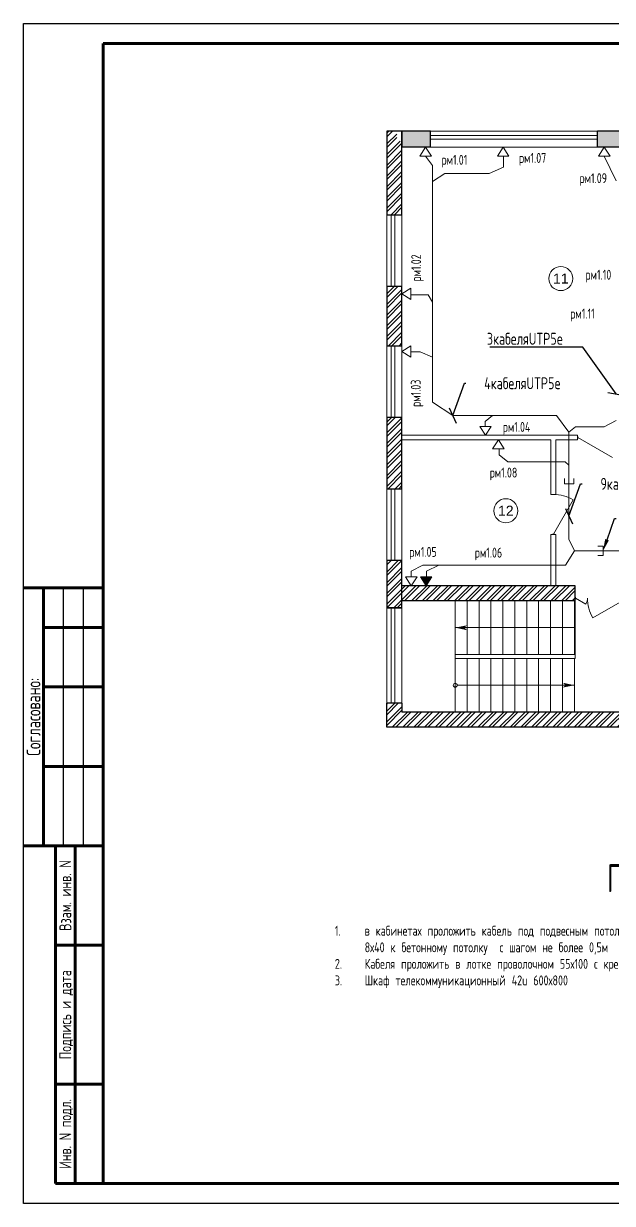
# Model space of a CAD drawing. Header units: millimetres. Extents: x 19315 to 19945, y -11771 to -11474.
# Drawn here: x 19315 to 19463.2, y -11770.5 to -11473.5 of the extents above; entities that cross this region are included whole.
import ezdxf
from ezdxf import colors
from ezdxf.entities.mleader import LeaderData, LeaderLine
from ezdxf.enums import TextEntityAlignment as Align
from ezdxf.math import Vec2, Vec3

# ---------------------------------------------------------------- set-up
doc = ezdxf.new("R2010")
doc.units = ezdxf.units.MM
doc.layers.add('0_FORMAT', color=7, linetype='Continuous')
for name, color, linetype, lineweight in [('OKNА', 153, 'Continuous', 0), ('АР 0', 7, 'Continuous', 15), ('Двери', 12, 'Continuous', 15), ('Лестн', 7, 'Continuous', 0), ('лоток проволочный 100x50', 30, 'Continuous', 50), ('Наружные стены кирпич', 22, 'Continuous', 60), ('Перегородки', 249, 'Continuous', 18), ('Штих планы', 7, 'Continuous', 0), ('штрих кирпич', 30, 'Continuous', 0), ('Экспликация', 255, 'Continuous', 15)]:
    doc.layers.add(name, color=color, linetype=linetype, lineweight=lineweight)
doc.layers.add('Наружные стены', color=7, linetype='Continuous', lineweight=30, true_color=0x000000)
doc.styles.add('1- arial', font='arial.ttf')
doc.styles.add('Romans_0.7', font='romans.shx', dxfattribs={"width": 0.7, "height": 300})
doc.styles.get("Standard").update_dxf_attribs({"font": 'txt.shx', "width": 0.7, "height": 2.5})

# ---------------------------------------------------------------- blocks, each defined once
blk = doc.blocks.new('*U9')
at = {"layer": '0_FORMAT'}
for p, q in [((0, 0), (0, 297)), ((0, 297), (630, 297)), ((10, 155), (10, 90)), ((15, 155), (15, 90)), ((20, 90), (8, 90)), ((630, 0), (0, 0))]:
    blk.add_line(p, q, dxfattribs=at)
at = {"layer": '0_FORMAT', "lineweight": 60}
for p, q in [((20, 5), (20, 292)), ((20, 292), (625, 292)), ((20, 155), (0, 155)), ((5, 155), (5, 90)), ((20, 145), (5, 145)), ((20, 130), (5, 130)), ((20, 110), (5, 110)), ((20, 90), (0, 90)), ((8, 5), (8, 90)), ((13, 5), (13, 90)), ((20, 65), (8, 65)), ((20, 30), (8, 30)), ((20, 5), (8, 5)), ((625, 5), (20, 5))]:
    blk.add_line(p, q, dxfattribs=at)
at = {"layer": '0_FORMAT', "style": 'Romans_0.7', "width": 0.7}
for s, height, p in [('Согласовано:', 3.5, (2.5, 122.5)), ('Взам. инв. N', 3, (10.5, 77.5)), ('Подпись и дата', 3, (10.5, 47.5)), ('Инв. N подл.', 3, (10.5, 17.5))]:
    blk.add_text(s, height=height, rotation=90, dxfattribs=at).set_placement(p, align=Align.MIDDLE_CENTER)
for tag, p in [('ДОЛЖНОСТЬ_1', (441.5, 32.5)), ('ФАМИЛИЯ_1', (460.5, 32.5)), ('ДОЛЖНОСТЬ_2', (441.5, 27.5)), ('ФАМИЛИЯ_2', (460.5, 27.5)), ('ДОЛЖНОСТЬ_3', (441.5, 22.5)), ('ФАМИЛИЯ_3', (460.5, 22.5)), ('ДОЛЖНОСТЬ_4', (441.5, 17.5)), ('ФАМИЛИЯ_4', (460.5, 17.5)), ('ДОЛЖНОСТЬ_5', (441.5, 12.5)), ('ФАМИЛИЯ_5', (460.5, 12.5)), ('ДОЛЖНОСТЬ_6', (441.5, 7.5)), ('ФАМИЛИЯ_6', (460.5, 7.5))]:
    blk.add_attdef(tag, text='', height=3, dxfattribs=at).set_placement(p, align=Align.MIDDLE_LEFT)
for tag, p in [('СТАДИЯ', (582.5, 25)), ('ЛИСТ', (597.5, 25)), ('ЛИСТОВ', (615, 25))]:
    blk.add_attdef(tag, text='', height=3, dxfattribs=at).set_placement(p, align=Align.MIDDLE_CENTER)
blk = doc.blocks.new('Экспл_Помещений')
at = {"layer": 'Экспликация'}
blk.add_circle((0, 0), 3, dxfattribs=at)
at = {"layer": 'Экспликация', "color": 0, "style": '1- arial', "flags": 12}
blk.add_attdef('№_ПОМЕЩЕНИЯ', text='', height=2.5, dxfattribs=at).set_placement((0, 0), align=Align.MIDDLE_CENTER)
blk = doc.blocks.new('A$C75693DE6')
at = {"color": 3, "lineweight": 13, "ltscale": 0.1}
for p, q in [((-1.44, 2.23), (0, 0)), ((-1.44, 2.23), (1.44, 2.23)), ((1.44, 2.23), (0, 0))]:
    blk.add_line(p, q, dxfattribs=at)
blk = doc.blocks.new('_Oblique')
at = {"color": 0, "linetype": 'ByBlock', "lineweight": -2}
blk.add_line((-0.5, -0.5), (0.5, 0.5), dxfattribs=at)

msp = doc.modelspace()

# ---------------------------------------------------------------- hatches: boundary and pattern name
at = {"lineweight": 13, "ltscale": 0.1}
h = msp.add_hatch(color=4, dxfattribs=at)
h.dxf.hatch_style = 1
h.set_gradient(color1=(255, 0, 0), color2=(255, 0, 0), tint=1)
h.paths.add_polyline_path([(19414.89902, -11612.80507), (19416.3403, -11615.03138), (19417.78157, -11612.80507)])
at = {"layer": 'Штих планы'}
h = msp.add_hatch(dxfattribs=at)
h.set_pattern_fill('ANSI36', color=256, scale=0.5, style=0)
h.set_pattern_definition([(45, (10410.9832, -8343.6035), (0.841899, 3.08696304), [3.96875, -0.79375, 0, -0.79375])])
h.paths.add_polyline_path([(19647.04586, -11502.13141), (19647.04586, -11500.63138), (19645.44585, -11500.63138), (19645.44585, -11503.13138), (19647.04586, -11503.13138)])
h.paths.add_polyline_path([(19647.04586, -11503.13138), (19645.44585, -11503.13138), (19645.44585, -11504.63137), (19647.04586, -11504.63135)])
h.paths.add_polyline_path([(19537.4466, -11500.63135), (19531.49659, -11500.63135), (19531.49659, -11502.13138), (19531.49659, -11503.13135), (19537.4466, -11503.13135)])
h.paths.add_polyline_path([(19537.4466, -11503.13135), (19531.49659, -11503.13135), (19531.49659, -11504.63138), (19537.4466, -11504.63132)])
h.paths.add_polyline_path([(19526.39659, -11503.13135), (19519.4466, -11503.13135), (19519.4466, -11504.63132), (19526.39659, -11504.63132)])
h.paths.add_polyline_path([(19526.39659, -11502.13138), (19526.39659, -11500.63135), (19519.4466, -11500.63135), (19519.4466, -11503.13135), (19526.39659, -11503.13135)])
h.paths.add_polyline_path([(19477.4466, -11503.13135), (19471.49659, -11503.13135), (19471.49659, -11504.63138), (19477.4466, -11504.63132)])
h.paths.add_polyline_path([(19477.4466, -11500.63135), (19471.49659, -11500.63135), (19471.49659, -11502.13138), (19471.49659, -11503.13135), (19477.4466, -11503.13135)])
h.paths.add_polyline_path([(19466.39659, -11500.63135), (19459.4466, -11500.63135), (19459.4466, -11503.13135), (19466.39659, -11503.13135), (19466.39659, -11502.13138)])
h.paths.add_polyline_path([(19466.39659, -11503.13135), (19459.4466, -11503.13135), (19459.4466, -11504.63132), (19466.39659, -11504.63138)])
h.paths.add_polyline_path([(19690.4466, -11500.63132), (19666.4466, -11500.63135), (19666.4466, -11503.13135), (19690.4466, -11503.13135)])
h.paths.add_polyline_path([(19690.4466, -11503.13135), (19666.4466, -11503.13135), (19666.4466, -11504.63132), (19690.4466, -11504.63132)])
h.paths.add_polyline_path([(19707.64659, -11500.63135), (19699.4466, -11500.63135), (19699.4466, -11503.13135), (19707.64659, -11503.13135)])
h.paths.add_polyline_path([(19707.64659, -11503.13135), (19699.4466, -11503.13135), (19699.4466, -11504.63132), (19707.64659, -11504.63132)])
h.paths.add_polyline_path([(19633.44585, -11500.63137), (19620.04583, -11500.6314), (19620.04583, -11503.13138), (19633.44585, -11503.13138)])
h.paths.add_polyline_path([(19633.44585, -11503.13138), (19620.04583, -11503.13138), (19620.04583, -11504.6314), (19633.44586, -11504.63137)])
h.paths.add_polyline_path([(19417.4466, -11500.63135), (19410.24659, -11500.63135), (19410.24659, -11503.13135), (19417.4466, -11503.13135)])
h.paths.add_polyline_path([(19417.4466, -11503.13135), (19410.24659, -11503.13135), (19410.24659, -11504.63132), (19417.4466, -11504.63132)])
h.paths.add_polyline_path([(19553.9466, -11500.63135), (19546.4466, -11500.63135), (19546.4466, -11503.13135), (19553.9466, -11503.13135)])
h.paths.add_polyline_path([(19553.9466, -11503.13135), (19546.4466, -11503.13135), (19546.4466, -11504.63132), (19553.9466, -11504.63132)])
h.paths.add_polyline_path([(19570.4466, -11503.13135), (19562.9466, -11503.13135), (19562.9466, -11504.63132), (19570.4466, -11504.63132)])
h.paths.add_polyline_path([(19570.4466, -11500.63135), (19562.9466, -11500.63135), (19562.9466, -11503.13135), (19570.4466, -11503.13135)])
h.paths.add_polyline_path([(19587.04659, -11500.63135), (19579.4466, -11500.63135), (19579.4466, -11503.13135), (19587.04659, -11503.13135), (19587.04659, -11502.13138)])
h.paths.add_polyline_path([(19587.04659, -11503.13135), (19579.4466, -11503.13135), (19579.4466, -11504.63132), (19587.04659, -11504.63132)])
h.paths.add_polyline_path([(19592.84586, -11503.13135), (19590.84659, -11503.13135), (19590.84659, -11504.63132), (19592.84586, -11504.63135)])
h.paths.add_polyline_path([(19592.84586, -11500.63138), (19590.84659, -11500.63135), (19590.84659, -11502.13138), (19590.84659, -11503.13135), (19592.84586, -11503.13135)])
h.paths.add_polyline_path([(19657.4466, -11500.63135), (19650.84659, -11500.63135), (19650.84659, -11502.13138), (19650.84659, -11503.13135), (19657.4466, -11503.13135)])
h.paths.add_polyline_path([(19657.4466, -11503.13135), (19650.84659, -11503.13135), (19650.84659, -11504.63132), (19657.4466, -11504.63132)])
at = {"layer": 'штрих кирпич'}
h = msp.add_hatch(dxfattribs=at)
h.set_pattern_fill('ANSI32', color=256, scale=0.2, style=0)
h.set_pattern_definition([(45, (10410.9832, -8343.6035), (-1.3470384, 1.3470384), []), (45, (10411.8812, -8343.6035), (-1.3470384, 1.3470384), [])])
h.paths.add_polyline_path([(19650.84586, -11504.63135), (19650.84586, -11503.13138), (19648.94586, -11503.13138), (19648.94586, -11558.13138), (19650.84586, -11558.13138)])
h.paths.add_polyline_path([(19648.94586, -11503.13138), (19647.04586, -11503.13138), (19647.04586, -11558.13138), (19648.94586, -11558.13138)])
h.paths.add_polyline_path([(19408.94586, -11503.13138), (19406.4465, -11503.13138), (19406.44617, -11512.63138), (19408.94586, -11512.63138)])
h.paths.add_polyline_path([(19410.24659, -11504.63135), (19410.24586, -11500.63138), (19408.94586, -11500.63138), (19408.94586, -11512.63138), (19410.24659, -11512.63138)])
h.paths.add_polyline_path([(19410.24617, -11512.63138), (19408.94586, -11512.63138), (19408.94586, -11521.63138), (19410.24585, -11521.63138)])
h.paths.add_polyline_path([(19408.94586, -11512.63138), (19406.44617, -11512.63138), (19406.44585, -11521.63138), (19408.94586, -11521.63138)])
h.paths.add_polyline_path([(19410.24585, -11539.63138), (19408.94586, -11539.63138), (19408.94586, -11554.63138), (19410.24585, -11554.63138)])
h.paths.add_polyline_path([(19408.94586, -11539.63138), (19406.44585, -11539.63138), (19406.44585, -11554.63138), (19408.94586, -11554.63138)])
h.paths.add_polyline_path([(19410.24585, -11572.63138), (19408.94586, -11572.63138), (19408.94586, -11590.63138), (19410.24512, -11590.63138), (19410.24262, -11578.33138)])
h.paths.add_polyline_path([(19408.94586, -11572.63138), (19406.44585, -11572.63138), (19406.44585, -11590.63138), (19408.94586, -11590.63138)])
h.paths.add_polyline_path([(19410.24512, -11608.63138), (19408.94586, -11608.63138), (19408.94586, -11618.13138), (19410.24585, -11618.13138), (19410.24585, -11615.03135), (19410.24262, -11615.03135)])
h.paths.add_polyline_path([(19408.94586, -11608.63138), (19406.44512, -11608.63138), (19406.44585, -11618.13138), (19408.94586, -11618.13138)])
h.paths.add_polyline_path([(19711.44585, -11539.63138), (19708.94585, -11539.63138), (19708.94585, -11554.63138), (19711.44585, -11554.63138)])
h.paths.add_polyline_path([(19708.94585, -11539.63138), (19707.64585, -11539.63138), (19707.64585, -11554.63138), (19708.94585, -11554.63138)])
h.paths.add_polyline_path([(19588.94585, -11640.13138), (19586.39585, -11640.13138), (19586.39585, -11648.13138), (19588.94585, -11648.13138)])
h.paths.add_polyline_path([(19591.49585, -11640.13138), (19588.94585, -11640.13138), (19588.94585, -11648.13138), (19591.49585, -11648.13138)])
h.paths.add_polyline_path([(19591.49585, -11648.13138), (19588.94585, -11648.13138), (19588.94585, -11649.13138), (19591.49585, -11649.13138)])
h.paths.add_polyline_path([(19588.94585, -11648.13138), (19586.39585, -11648.13138), (19586.39585, -11649.13138), (19588.94585, -11649.13138)])
h.paths.add_polyline_path([(19586.39585, -11648.13138), (19528.94585, -11648.13138), (19528.94585, -11650.63138), (19586.39585, -11650.63138), (19586.39585, -11649.13138)])
h.paths.add_polyline_path([(19586.39585, -11646.83138), (19528.94585, -11646.83138), (19528.94585, -11648.13138), (19586.39585, -11648.13138)])
h.paths.add_polyline_path([(19631.94585, -11648.13138), (19591.49585, -11648.13138), (19591.49585, -11649.13138), (19591.49585, -11650.63138), (19631.94585, -11650.63138)])
h.paths.add_polyline_path([(19631.94585, -11646.83138), (19591.49585, -11646.83138), (19591.49585, -11648.13138), (19631.94585, -11648.13138)])
h.paths.add_polyline_path([(19528.94585, -11502.13141), (19526.39585, -11502.13141), (19526.39585, -11503.13138), (19528.94585, -11503.13138)])
h.paths.add_polyline_path([(19531.49585, -11502.13141), (19528.94585, -11502.13141), (19528.94585, -11503.13138), (19531.49585, -11503.13138)])
h.paths.add_polyline_path([(19531.49585, -11503.13138), (19528.94585, -11503.13138), (19528.94585, -11511.13141), (19531.49585, -11511.13141)])
h.paths.add_polyline_path([(19528.94585, -11503.13138), (19526.39585, -11503.13138), (19526.39585, -11511.13141), (19528.94585, -11511.13141)])
h.paths.add_polyline_path([(19468.94585, -11502.13141), (19466.39585, -11502.13141), (19466.39585, -11503.13138), (19468.94585, -11503.13138)])
h.paths.add_polyline_path([(19471.49585, -11502.13141), (19468.94585, -11502.13141), (19468.94585, -11503.13138), (19471.49585, -11503.13138)])
h.paths.add_polyline_path([(19471.49585, -11503.13138), (19468.94585, -11503.13138), (19468.94585, -11511.13141), (19471.49585, -11511.13141)])
h.paths.add_polyline_path([(19468.94585, -11503.13138), (19466.39585, -11503.13138), (19466.39585, -11511.13141), (19468.94585, -11511.13141)])
h.paths.add_polyline_path([(19471.49585, -11554.28138), (19468.94585, -11554.28138), (19468.94585, -11558.13138), (19471.49585, -11558.13138)])
h.paths.add_polyline_path([(19468.94585, -11554.28138), (19466.39585, -11554.28138), (19466.39585, -11558.13138), (19468.94585, -11558.13138)])
h.paths.add_polyline_path([(19468.94585, -11558.13138), (19466.39585, -11558.13138), (19466.39585, -11561.98138), (19468.94585, -11561.98138)])
h.paths.add_polyline_path([(19471.49585, -11558.13138), (19468.94585, -11558.13138), (19468.94585, -11561.98138), (19471.49585, -11561.98138)])
h.paths.add_polyline_path([(19528.94585, -11554.28138), (19526.39585, -11554.28138), (19526.39585, -11558.13138), (19528.94585, -11558.13138)])
h.paths.add_polyline_path([(19531.49585, -11554.28138), (19528.94585, -11554.28138), (19528.94585, -11558.13138), (19531.49585, -11558.13138)])
h.paths.add_polyline_path([(19531.49585, -11558.13138), (19528.94585, -11558.13138), (19528.94585, -11561.98138), (19531.49585, -11561.98138)])
h.paths.add_polyline_path([(19528.94585, -11558.13138), (19526.39585, -11558.13138), (19526.39585, -11561.98138), (19528.94585, -11561.98138)])
h.paths.add_polyline_path([(19408.94585, -11618.13138), (19406.44585, -11618.13138), (19406.44585, -11620.63138), (19408.94585, -11620.63138)])
h.paths.add_polyline_path([(19410.24585, -11618.13138), (19408.94585, -11618.13138), (19408.94585, -11620.63138), (19410.24585, -11620.63138)])
h.paths.add_polyline_path([(19408.94585, -11644.63138), (19406.44585, -11644.63138), (19406.44585, -11648.13138), (19408.94585, -11648.13138)])
h.paths.add_polyline_path([(19410.24585, -11644.63138), (19408.94585, -11644.63138), (19408.94585, -11648.13138), (19468.94585, -11648.13138), (19468.94585, -11646.83138), (19410.24585, -11646.83138)])
h.paths.add_polyline_path([(19468.94585, -11648.13138), (19408.94585, -11648.13138), (19408.94585, -11650.63138), (19468.94585, -11650.63138)])
h.paths.add_polyline_path([(19708.94585, -11644.63138), (19707.64585, -11644.63138), (19707.64585, -11646.83138), (19648.94585, -11646.83138), (19648.94585, -11648.13138), (19708.94585, -11648.13138)])
h.paths.add_polyline_path([(19711.44585, -11644.63138), (19708.94585, -11644.63138), (19708.94585, -11648.13138), (19711.44585, -11648.13138)])
h.paths.add_polyline_path([(19711.44585, -11648.13138), (19708.94585, -11648.13138), (19708.94585, -11650.63138), (19711.44585, -11650.63138)])
h.paths.add_polyline_path([(19711.44585, -11618.13138), (19708.94585, -11618.13138), (19708.94585, -11620.63138), (19711.44585, -11620.63138)])
h.paths.add_polyline_path([(19708.94585, -11618.13138), (19707.64585, -11618.13138), (19707.64585, -11620.63138), (19708.94585, -11620.63138)])
h.paths.add_polyline_path([(19708.94586, -11608.63138), (19707.64585, -11608.63138), (19707.64585, -11618.13138), (19708.94585, -11618.13138)])
h.paths.add_polyline_path([(19711.44585, -11608.63138), (19708.94586, -11608.63138), (19708.94585, -11618.13138), (19711.44585, -11618.13138)])
h.paths.add_polyline_path([(19711.44585, -11572.63138), (19708.94585, -11572.63138), (19708.94585, -11581.63138), (19711.44585, -11581.63138)])
h.paths.add_polyline_path([(19708.94585, -11572.63138), (19707.64585, -11572.63138), (19707.64585, -11581.63138), (19708.94585, -11581.63138)])
h.paths.add_polyline_path([(19711.44585, -11503.13138), (19708.94585, -11503.13138), (19708.94585, -11512.63138), (19711.44585, -11512.63138)])
h.paths.add_polyline_path([(19708.94585, -11503.13138), (19707.64585, -11503.13138), (19707.64585, -11512.63138), (19708.94585, -11512.63138)])
h.paths.add_polyline_path([(19708.94585, -11500.63138), (19707.64585, -11500.63138), (19707.64585, -11503.13138), (19708.94585, -11503.13138)])
h.paths.add_polyline_path([(19711.44585, -11500.63138), (19708.94585, -11500.63138), (19708.94585, -11503.13138), (19711.44585, -11503.13138)])
h.paths.add_polyline_path([(19648.94585, -11502.13141), (19647.04585, -11502.13141), (19647.04585, -11503.13138), (19648.94585, -11503.13138)])
h.paths.add_polyline_path([(19650.84585, -11502.13141), (19648.94585, -11502.13141), (19648.94585, -11503.13138), (19650.84585, -11503.13138)])
h.paths.add_polyline_path([(19650.84585, -11558.13138), (19648.94585, -11558.13138), (19648.94585, -11578.33141), (19650.84585, -11578.33141)])
h.paths.add_polyline_path([(19648.94585, -11558.13138), (19647.04585, -11558.13138), (19647.04585, -11578.33141), (19648.94585, -11578.33141)])
h.paths.add_polyline_path([(19707.64585, -11615.03138), (19648.94585, -11615.03138), (19648.94585, -11618.13138), (19707.64585, -11618.13138)])
h.paths.add_polyline_path([(19707.64585, -11618.13138), (19648.94585, -11618.13138), (19648.94585, -11618.83138), (19707.64585, -11618.83138)])
h.paths.add_polyline_path([(19648.94585, -11615.03138), (19647.04585, -11615.03138), (19647.04585, -11618.13138), (19648.94585, -11618.13138)])
h.paths.add_polyline_path([(19648.94585, -11618.13138), (19647.04585, -11618.13138), (19647.04585, -11618.38138), (19647.04585, -11618.83138), (19648.94585, -11618.83138)])
h.paths.add_polyline_path([(19648.94585, -11646.83138), (19631.94585, -11646.83138), (19631.94585, -11648.13138), (19648.94585, -11648.13138)])
h.paths.add_polyline_path([(19648.94585, -11648.13138), (19631.94585, -11648.13138), (19631.94585, -11650.63138), (19648.94585, -11650.63138)])
h.paths.add_polyline_path([(19708.94585, -11648.13138), (19648.94585, -11648.13138), (19648.94585, -11650.63138), (19708.94585, -11650.63138)])
h.paths.add_polyline_path([(19410.24585, -11500.63138), (19408.94585, -11500.63138), (19408.94585, -11503.13138), (19410.24585, -11503.13138)])
h.paths.add_polyline_path([(19408.94585, -11500.63138), (19406.44585, -11500.63138), (19406.44585, -11503.13138), (19408.94585, -11503.13138)])
h.paths.add_polyline_path([(19453.84585, -11615.03138), (19410.24585, -11615.03138), (19410.24585, -11618.13138), (19453.84585, -11618.13138), (19453.84585, -11617.88138)])
h.paths.add_polyline_path([(19453.84585, -11618.13138), (19410.24585, -11618.13138), (19410.24585, -11618.83138), (19453.84585, -11618.83138)])
h.paths.add_polyline_path([(19408.94585, -11648.13138), (19406.44585, -11648.13138), (19406.44585, -11650.63138), (19408.94585, -11650.63138)])
h.paths.add_polyline_path([(19468.94585, -11618.13138), (19467.04585, -11618.13138), (19467.04585, -11646.83138), (19468.94585, -11646.83138)])
h.paths.add_polyline_path([(19470.84585, -11618.13138), (19468.94585, -11618.13138), (19468.94585, -11646.83138), (19470.84585, -11646.83138)])
h.paths.add_polyline_path([(19470.84585, -11615.03138), (19468.94585, -11615.03138), (19468.94585, -11618.13138), (19470.84585, -11618.13138)])
h.paths.add_polyline_path([(19468.94585, -11615.03138), (19467.04585, -11615.03138), (19467.04585, -11618.13138), (19468.94585, -11618.13138)])
h.paths.add_polyline_path([(19528.94585, -11648.13138), (19468.94585, -11648.13138), (19468.94585, -11650.63138), (19528.94585, -11650.63138)])
h.paths.add_polyline_path([(19528.94585, -11646.83138), (19468.94585, -11646.83138), (19468.94585, -11648.13138), (19528.94585, -11648.13138)])
h.paths.add_polyline_path([(19530.84585, -11618.13138), (19528.94585, -11618.13138), (19528.94585, -11646.83138), (19530.84585, -11646.83138)])
h.paths.add_polyline_path([(19528.94585, -11618.13138), (19527.04585, -11618.13138), (19527.04585, -11646.83138), (19528.94585, -11646.83138)])
h.paths.add_polyline_path([(19528.94585, -11615.03138), (19527.04585, -11615.03138), (19527.04585, -11618.13138), (19528.94585, -11618.13138)])
h.paths.add_polyline_path([(19530.84585, -11615.03138), (19528.94585, -11615.03138), (19528.94585, -11618.13138), (19530.84585, -11618.13138)])
h.paths.add_polyline_path([(19633.84585, -11618.38138), (19633.84585, -11618.13138), (19631.94585, -11618.13138), (19631.94585, -11646.83138), (19633.84585, -11646.83138)])
h.paths.add_polyline_path([(19631.94585, -11618.13138), (19630.04585, -11618.13138), (19630.04585, -11646.83138), (19631.94585, -11646.83138)])
h.paths.add_polyline_path([(19631.94585, -11615.03138), (19630.04585, -11615.03138), (19630.04585, -11618.13138), (19631.94585, -11618.13138)])
h.paths.add_polyline_path([(19633.84585, -11615.03138), (19631.94585, -11615.03138), (19631.94585, -11618.13138), (19633.84585, -11618.13138), (19633.84585, -11617.88138)])
h.paths.add_polyline_path([(19588.94585, -11558.13138), (19587.04585, -11558.13138), (19587.04585, -11578.33141), (19588.94585, -11578.33141)])
h.paths.add_polyline_path([(19590.84585, -11558.13138), (19588.94585, -11558.13138), (19588.94585, -11578.33141), (19590.84585, -11578.33141)])
h.paths.add_polyline_path([(19588.94585, -11503.13138), (19587.04585, -11503.13138), (19587.04585, -11558.13138), (19588.94585, -11558.13138)])
h.paths.add_polyline_path([(19590.84585, -11503.13138), (19588.94585, -11503.13138), (19588.94585, -11558.13138), (19590.84585, -11558.13138)])
h.paths.add_polyline_path([(19588.94585, -11502.13141), (19587.04585, -11502.13141), (19587.04585, -11503.13138), (19588.94585, -11503.13138)])
h.paths.add_polyline_path([(19590.84585, -11502.13141), (19588.94585, -11502.13141), (19588.94585, -11503.13138), (19590.84585, -11503.13138)])

# ---------------------------------------------------------------- linework, layer by layer
at = {"color": 3, "lineweight": 13, "ltscale": 0.1}
for p, q in [((19414.75881, -11506.85765), (19416.20009, -11504.63135)), ((19417.64136, -11506.85765), (19416.20009, -11504.63135)), ((19417.64136, -11506.85765), (19414.75881, -11506.85765)), ((19412.47216, -11540.12433), (19410.24585, -11541.56561)), ((19412.47216, -11540.12433), (19412.47216, -11543.00688)), ((19412.47216, -11543.00688), (19410.24585, -11541.56561)), ((19429.81146, -11574.9051), (19431.25274, -11577.13141)), ((19429.81146, -11574.9051), (19432.69401, -11574.9051)), ((19432.69401, -11574.9051), (19431.25274, -11577.13141)), ((19414.89902, -11612.80507), (19416.3403, -11615.03138)), ((19414.89902, -11612.80507), (19417.78157, -11612.80507)), ((19417.78157, -11612.80507), (19416.3403, -11615.03138))]:
    msp.add_line(p, q, dxfattribs=at)
at = {"color": 4, "lineweight": 13, "ltscale": 0.1}
for p, q in [((19416.18876, -11506.85765), (19417.9466, -11509.24613)), ((19435.78026, -11506.85765), (19435.78026, -11509.62266)), ((19461.16587, -11506.85765), (19464.17726, -11513.12895)), ((19417.9466, -11509.24613), (19417.9466, -11568.77899)), ((19421.05827, -11511.24699), (19417.9466, -11513.25353)), ((19432.14756, -11511.24699), (19421.05827, -11511.24699)), ((19435.78026, -11509.62266), (19432.14756, -11511.24699)), ((19412.47216, -11541.76982), (19416.81883, -11541.76982)), ((19416.81883, -11541.76982), (19417.9466, -11543.63778)), ((19412.47216, -11556.15505), (19414.81359, -11556.15505)), ((19414.81359, -11556.15505), (19417.9466, -11557.51523)), ((19417.9466, -11568.77899), (19423.02074, -11572.20589)), ((19423.02074, -11572.20589), (19449.164, -11572.20589)), ((19431.20588, -11573.6569), (19432.98924, -11572.20589)), ((19431.20588, -11574.9051), (19431.20588, -11573.6569)), ((19449.164, -11572.20589), (19452.27558, -11576.40309)), ((19464.17726, -11573.40939), (19461.16587, -11575.05092)), ((19453.93316, -11575.05092), (19452.27558, -11576.40309)), ((19452.27558, -11576.40309), (19452.27558, -11603.2794)), ((19461.16587, -11575.05092), (19453.93316, -11575.05092)), ((19434.66697, -11580.55771), (19434.66697, -11582.05208)), ((19434.66697, -11582.05208), (19436.86157, -11583.8328)), ((19436.86157, -11583.8328), (19451.35011, -11583.8328)), ((19451.35011, -11583.8328), (19452.27558, -11584.72162)), ((19452.27558, -11603.2794), (19453.67299, -11606.26154)), ((19451.42544, -11609.86483), (19453.67299, -11606.26154)), ((19453.67299, -11606.26154), (19531.03979, -11606.26154)), ((19412.58968, -11611.34834), (19415.48578, -11609.86483)), ((19412.58968, -11612.80507), (19412.58968, -11611.34834)), ((19415.48578, -11609.86483), (19451.42544, -11609.86483)), ((19416.40692, -11611.36669), (19419.50018, -11609.86483)), ((19416.40692, -11612.80507), (19416.40692, -11611.36669))]:
    msp.add_line(p, q, dxfattribs=at)
at = {"lineweight": 13, "ltscale": 0.1}
for p, q in [((19451.1458, -11589.35152), (19451.1458, -11588.06415)), ((19453.51215, -11589.35152), (19453.51215, -11588.06415)), ((19453.51215, -11589.35152), (19451.1458, -11589.35152)), ((19460.84085, -11605.07837), (19459.55347, -11605.07837)), ((19460.84085, -11605.07837), (19460.84085, -11607.44472)), ((19460.84085, -11607.44472), (19459.55347, -11607.44472))]:
    msp.add_line(p, q, dxfattribs=at)
at = {"layer": 'OKNА'}
for p, q in [((19417.44586, -11501.73135), (19459.44586, -11501.73135)), ((19417.44586, -11502.63135), (19459.44586, -11502.63135)), ((19407.54585, -11521.63138), (19407.54585, -11539.63138)), ((19408.44585, -11521.63138), (19408.44585, -11539.63138)), ((19407.54585, -11554.63138), (19407.54585, -11572.63138)), ((19408.44585, -11554.63138), (19408.44585, -11572.63138)), ((19407.54512, -11590.63138), (19407.54512, -11608.63138)), ((19408.44512, -11590.63138), (19408.44512, -11608.63138)), ((19407.54586, -11620.63138), (19407.54586, -11644.63138)), ((19408.44586, -11620.63138), (19408.44586, -11644.63138))]:
    msp.add_line(p, q, dxfattribs=at)
at = {"layer": 'Двери'}
for p, q in [((19454.54586, -11577.73141), (19463.20611, -11582.73141)), ((19448.34659, -11602.03138), (19453.34659, -11593.37112)), ((19453.94586, -11618.13138), (19456.54393, -11619.63138)), ((19466.94586, -11618.13138), (19458.2856, -11623.13138))]:
    msp.add_line(p, q, dxfattribs=at)
for points in [[(19454.54586, -11577.98141), (19454.54586, -11577.48141), (19454.44586, -11577.48141), (19454.44586, -11577.98141)], [(19448.09659, -11602.03138), (19448.59659, -11602.03138), (19448.59659, -11602.13138), (19448.09659, -11602.13138)], [(19453.94586, -11618.38138), (19453.94586, -11617.88138), (19453.84586, -11617.88138), (19453.84586, -11618.38138)]]:
    msp.add_lwpolyline(points, close=True, dxfattribs=at)
at = {"layer": 'Двери', "ltscale": 0.5}
for centre, radius, start, end in [((19448.34659, -11602.03138), 10, 60, 90), ((19453.94659, -11618.13138), 3, 330, 0), ((19466.94659, -11618.13138), 10, 180, 210)]:
    msp.add_arc(centre, radius, start, end, dxfattribs=at)
at = {"layer": 'Лестн', "ltscale": 10}
for p, q in [((19423.64586, -11618.83138), (19423.64586, -11632.33138)), ((19426.64586, -11618.83138), (19426.64586, -11632.33138)), ((19429.64586, -11618.83138), (19429.64586, -11632.33138)), ((19432.64586, -11618.83138), (19432.64586, -11632.33138)), ((19435.64586, -11618.83138), (19435.64586, -11632.33138)), ((19438.64586, -11618.83138), (19438.64586, -11632.33138)), ((19441.64586, -11618.83138), (19441.64586, -11632.33138)), ((19444.64586, -11618.83138), (19444.64586, -11632.33138)), ((19447.64586, -11618.83138), (19447.64586, -11632.33138)), ((19450.64586, -11618.83138), (19450.64586, -11632.33138)), ((19453.64586, -11618.83138), (19453.64586, -11632.33138)), ((19453.84586, -11618.83138), (19453.84586, -11633.33138)), ((19423.64586, -11632.33138), (19423.64586, -11633.33138)), ((19423.64586, -11632.33138), (19453.64586, -11632.33138)), ((19423.64586, -11646.83138), (19423.64586, -11633.33138)), ((19423.64586, -11633.33138), (19453.84586, -11633.33138)), ((19426.64586, -11646.83138), (19426.64586, -11633.33138)), ((19429.64586, -11646.83138), (19429.64586, -11633.33138)), ((19432.64586, -11646.83138), (19432.64586, -11633.33138)), ((19435.64586, -11646.83138), (19435.64586, -11633.33138)), ((19438.64586, -11646.83138), (19438.64586, -11633.33138)), ((19441.64586, -11646.83138), (19441.64586, -11633.33138)), ((19444.64586, -11646.83138), (19444.64586, -11633.33138)), ((19447.64586, -11646.83138), (19447.64586, -11633.33138)), ((19450.64586, -11646.83138), (19450.64586, -11633.33138)), ((19453.64586, -11646.83138), (19453.64586, -11633.33138))]:
    msp.add_line(p, q, dxfattribs=at)
at = {"layer": 'Лестн'}
for p, q in [((19453.64586, -11625.58138), (19423.64586, -11625.58138)), ((19453.64586, -11640.08138), (19424.14586, -11640.08138))]:
    msp.add_line(p, q, dxfattribs=at)
msp.add_circle((19423.64586, -11640.08138), 0.5, dxfattribs=at)
at = {"layer": 'Лестн', "lineweight": 0}
for points in [[(19423.64586, -11625.58138), (19426.58972, -11625.00371), (19425.94932, -11625.60148)], [(19423.64586, -11625.58138), (19426.57919, -11626.21033), (19425.94932, -11625.60148)], [(19453.64586, -11640.08138), (19450.702, -11640.65904), (19451.34239, -11640.06127)], [(19453.64586, -11640.08138), (19450.71253, -11639.45242), (19451.34239, -11640.06127)]]:
    msp.add_solid(points, dxfattribs=at)
at = {"layer": 'лоток проволочный 100x50', "color": 4, "lineweight": 13, "ltscale": 0.1}
for p, q in [((19451.82367, -11577.13141), (19452.76516, -11577.13141)), ((19451.82367, -11578.33141), (19452.76516, -11578.33141))]:
    msp.add_line(p, q, dxfattribs=at)
at = {"layer": 'Наружные стены'}
for p, q in [((19410.24586, -11500.63138), (19410.24586, -11504.63138)), ((19417.44586, -11500.63138), (19410.24586, -11500.63138)), ((19417.44586, -11504.63135), (19417.44586, -11500.63135)), ((19459.44586, -11504.63135), (19459.44586, -11500.63135)), ((19477.44586, -11500.63138), (19459.44586, -11500.63138)), ((19417.44586, -11504.63135), (19410.24586, -11504.63135)), ((19466.39586, -11504.63141), (19459.44586, -11504.63135))]:
    msp.add_line(p, q, dxfattribs=at)
at = {"layer": 'Наружные стены', "lineweight": 15}
for p, q in [((19459.44586, -11500.63135), (19417.44586, -11500.63135)), ((19417.44586, -11504.63135), (19459.44586, -11504.63135)), ((19406.44585, -11521.63138), (19406.44585, -11539.63138)), ((19410.24585, -11521.63138), (19410.24585, -11539.63138)), ((19406.44585, -11554.63138), (19406.44585, -11572.63138)), ((19410.24585, -11554.63138), (19410.24585, -11572.63138)), ((19406.44512, -11590.63138), (19406.44512, -11608.63138)), ((19410.24512, -11590.63138), (19410.24512, -11608.63138)), ((19406.44586, -11620.63138), (19406.44586, -11644.63138)), ((19410.24586, -11620.63138), (19410.24586, -11644.63138))]:
    msp.add_line(p, q, dxfattribs=at)
at = {"layer": 'Наружные стены кирпич', "lineweight": 30}
for p, q in [((19406.44659, -11500.63138), (19406.44585, -11521.63138)), ((19410.24586, -11500.63138), (19406.44586, -11500.63138)), ((19410.24585, -11521.63138), (19410.24659, -11500.63138)), ((19406.44585, -11521.63138), (19410.24585, -11521.63138)), ((19406.44585, -11539.63138), (19406.44585, -11554.63138)), ((19406.44585, -11539.63138), (19410.24585, -11539.63138)), ((19410.24585, -11554.63138), (19410.24585, -11539.63138)), ((19406.44585, -11554.63138), (19410.24585, -11554.63138)), ((19406.44585, -11572.63138), (19406.44585, -11590.63138)), ((19406.44585, -11572.63138), (19410.24585, -11572.63138)), ((19410.24512, -11590.63138), (19410.24585, -11572.63138)), ((19406.44512, -11590.63138), (19410.24512, -11590.63138)), ((19406.44512, -11608.63138), (19406.44585, -11620.63138)), ((19406.44512, -11608.63138), (19410.24512, -11608.63138)), ((19410.24585, -11620.63138), (19410.24512, -11608.63138)), ((19453.84586, -11615.03138), (19410.24586, -11615.03138)), ((19453.84586, -11618.83138), (19453.84586, -11615.03138)), ((19410.24586, -11620.63138), (19406.44586, -11620.63138)), ((19406.44586, -11620.63138), (19410.24586, -11620.63138)), ((19453.84586, -11618.83138), (19410.24586, -11618.83138)), ((19406.44586, -11650.63138), (19406.44586, -11644.63138)), ((19410.24586, -11644.63138), (19406.44586, -11644.63138)), ((19410.24586, -11644.63138), (19410.24586, -11646.83138)), ((19586.39586, -11646.83138), (19410.24586, -11646.83138)), ((19711.44586, -11650.63138), (19406.44586, -11650.63138))]:
    msp.add_line(p, q, dxfattribs=at)
at = {"layer": 'Перегородки'}
for p, q in [((19454.44586, -11577.13141), (19410.24586, -11577.13141)), ((19447.74586, -11578.33141), (19410.24586, -11578.33141)), ((19447.74586, -11592.03138), (19447.74586, -11578.33141)), ((19454.44586, -11578.33141), (19448.94586, -11578.33141)), ((19448.94586, -11592.03138), (19448.94586, -11578.33141)), ((19454.44586, -11577.13141), (19454.44586, -11578.33141)), ((19447.74586, -11592.03138), (19448.94586, -11592.03138)), ((19447.74586, -11615.03138), (19447.74586, -11602.13138)), ((19447.74586, -11602.13138), (19448.94586, -11602.13138)), ((19448.94586, -11615.03138), (19448.94586, -11602.13138))]:
    msp.add_line(p, q, dxfattribs=at)

# ---------------------------------------------------------------- block references
at = {"color": 7}
msp.add_blockref('*U9', (19315.00703, -11770.52057), dxfattribs=at)
at = {"color": 4, "lineweight": 13, "ltscale": 0.1}
for p, rotation in [((19435.73866, -11504.63135), 180), ((19461.16991, -11504.63135), 180), ((19410.24585, -11556.07588), 270), ((19434.50343, -11578.33141), 180)]:
    msp.add_blockref('A$C75693DE6', p, dxfattribs=dict(at, rotation=rotation))
msp.add_blockref('A$C75693DE6', (19412.58559, -11615.03138), dxfattribs=at)
at = {"layer": 'Экспликация'}
ref = msp.add_blockref('Экспл_Помещений', (19450.21684, -11537.70944), dxfattribs=dict(at, xscale=1.008, yscale=1.008, zscale=1.008, rotation=0.08330494575541954))
ref.add_attrib('№_ПОМЕЩЕНИЯ', '11', dxfattribs={"color": 7, "height": 2.52, "rotation": 0.0833049, "style": '1- arial'}).set_placement((19450.21684, -11537.70944), align=Align.MIDDLE_CENTER)
ref = msp.add_blockref('Экспл_Помещений', (19436.38415, -11596.1492), dxfattribs=dict(at, xscale=1.008, yscale=1.008, zscale=1.008))
ref.add_attrib('№_ПОМЕЩЕНИЯ', '12', dxfattribs={"color": 7, "height": 2.52, "style": '1- arial'}).set_placement((19436.38415, -11596.1492), align=Align.MIDDLE_CENTER)

# ---------------------------------------------------------------- texts
at = {"color": 4, "lineweight": 13, "ltscale": 0.1, "char_height": 2.5, "attachment_point": 1}
for s, width, insert in [('рм1.01', 8.3169685, (19420.1979, -11506.56508)), ('рм1.07', 9.0006267, (19439.69976, -11506.08734)), ('рм1.09', 11.5260108, (19454.93233, -11511.18843)), ('рм1.10', 11.5260108, (19456.43339, -11535.49159)), ('рм1.11', 11.5260108, (19452.60831, -11545.28226)), ('рм1.04', 8.8507702, (19435.61552, -11573.79837)), ('рм1.08', 11.5260108, (19432.33134, -11585.29947)), ('рм1.05', 11.5260108, (19412.08753, -11605.26137)), ('рм1.06', 11.5260108, (19428.56675, -11605.44708))]:
    msp.add_mtext_dynamic_manual_height_columns(s, width=width, gutter_width=17.5, heights=[0], dxfattribs=dict(at, insert=insert))
at = {"color": 4, "lineweight": 13, "ltscale": 0.1, "char_height": 2.5, "attachment_point": 1, "rotation": 90}
for s, width, insert in [('рм1.02', 9.2007573, (19412.56161, -11538.44644)), ('рм1.03', 9.0147208, (19412.47103, -11570.01417))]:
    msp.add_mtext_dynamic_manual_height_columns(s, width=width, gutter_width=17.5, heights=[0], dxfattribs=dict(at, insert=insert))
at = {"lineweight": 13, "ltscale": 0.1, "insert": (19390.85457, -11700.63336), "char_height": 2.5, "attachment_point": 1}
msp.add_mtext_dynamic_manual_height_columns('\\pi-7.5,l10,t10;1.^Iв кабинетах проложить кабель под подвесным потолком открыто с креплением хомутом-дюбелем 8х40 к бетонному потолку  с шагом не более 0,5м\\P2.^IКабеля проложить в лотке проволочном 55х100 с креплением лотка к потолку согласно узла "А" \\P3.^IШкаф телекоммуникационный 42u 600х800', width=142.1265007, gutter_width=12.5, heights=[0], dxfattribs=at)
at = {"layer": 'АР 0', "ltscale": 3, "width": 0.7}
msp.add_text('ПРИМЕЧАНИЕ', height=7, dxfattribs=at).set_placement((19483.30478, -11692.15818), align=Align.CENTER)

# ---------------------------------------------------------------- leaders
at = {"lineweight": 13, "ltscale": 0.1}
ml = msp.add_multileader_mtext('Standard', dxfattribs=at)
ml.set_content('3кабеляUTP5e ', color=256)
ml.set_leader_properties()
ml.set_arrow_properties(name='OBLIQUE')
ml.build(insert=Vec2(0, 0))
ml.multileader.update_dxf_attribs({"text_right_attachment_type": 6, "dogleg_length": 0.36, "arrow_head_size": 3})
ctx = ml.context
ctx.base_point, ctx.char_height, ctx.arrow_head_size, ctx.plane_origin = Vec3(19426.94593, -11552.86576), 3, 3, Vec3(19432.69351, -11561.01094)
ctx.right_attachment, ctx.text_align_type = 6, 1
notes = []
notes.append((ctx, [(1, (1, 1, 0), (19455.80593, -11554.96576), (-1, 0), 0.36, [(0, [(19464.17726, -11566.75114)], 0, [])])]))
ctx.mtext.insert, ctx.mtext.alignment, ctx.mtext.flow_direction = Vec3(19441.19593, -11551.36576), 2, 5
ml = msp.add_multileader_mtext('Standard', dxfattribs=at)
ml.set_content('4кабеляUTP5e ', color=256)
ml.set_leader_properties()
ml.set_arrow_properties(name='OBLIQUE')
ml.build(insert=Vec2(0, 0))
ml.multileader.update_dxf_attribs({"text_right_attachment_type": 6, "dogleg_length": 0.36, "arrow_head_size": 3})
ctx = ml.context
ctx.base_point, ctx.char_height, ctx.arrow_head_size, ctx.plane_origin = Vec3(19426.31468, -11564.06071), 3, 3, Vec3(19423.02074, -11572.20589)
ctx.right_attachment, ctx.text_align_type = 6, 1
notes.append((ctx, [(0, (1, 1, 0), (19425.95468, -11564.06071), (1, 0), 0.36, [(0, [(19423.02074, -11572.20589)], 0, [])])]))
ctx.mtext.insert, ctx.mtext.alignment, ctx.mtext.flow_direction = Vec3(19440.56468, -11562.56071), 2, 5
ml = msp.add_multileader_mtext('Standard', dxfattribs=at)
ml.set_content('9кабелeйUTP5e ', color=256)
ml.set_leader_properties()
ml.set_arrow_properties(name='OBLIQUE')
ml.build(insert=Vec2(0, 0))
ml.multileader.update_dxf_attribs({"text_right_attachment_type": 6, "dogleg_length": 0.36, "arrow_head_size": 3})
ctx = ml.context
ctx.base_point, ctx.char_height, ctx.arrow_head_size, ctx.plane_origin = Vec3(19455.56953, -11589.38714), 3, 3, Vec3(19452.27558, -11597.53232)
ctx.right_attachment, ctx.text_align_type = 6, 1
notes.append((ctx, [(0, (1, 1, 0), (19455.20953, -11589.38714), (1, 0), 0.36, [(0, [(19452.27558, -11597.53232)], 0, [])])]))
ctx.mtext.insert, ctx.mtext.alignment, ctx.mtext.flow_direction = Vec3(19470.86953, -11587.88714), 2, 5
ml = msp.add_multileader_mtext('Standard', dxfattribs=at)
ml.set_content('п.2', color=256)
ml.set_leader_properties()
ml.build(insert=Vec2(0, 0))
ml.multileader.update_dxf_attribs({"text_right_attachment_type": 6, "dogleg_length": 0.36, "arrow_head_size": 3})
ctx = ml.context
ctx.base_point, ctx.char_height, ctx.arrow_head_size, ctx.plane_origin = Vec3(19464.1348, -11598.11636), 3, 3, Vec3(19460.84085, -11606.26154)
ctx.right_attachment, ctx.text_align_type = 6, 1
notes.append((ctx, [(0, (1, 1, 0), (19463.7748, -11598.11636), (1, 0), 0.36, [(0, [(19460.84085, -11606.26154)], 0, [])])]))
ctx.mtext.insert, ctx.mtext.alignment, ctx.mtext.flow_direction = Vec3(19468.2348, -11596.61636), 2, 5
for ctx, leaders in notes:
    for number, flags, end, landing, length, lines in leaders:
        leader = LeaderData()
        leader.index, (leader.has_last_leader_line, leader.has_dogleg_vector, leader.attachment_direction) = number, flags
        leader.last_leader_point, leader.dogleg_vector, leader.dogleg_length = Vec3(end), Vec3(landing), length
        for number, points, colour, breaks in lines:
            line = LeaderLine()
            line.index, line.vertices, line.color, line.breaks = number, Vec3.list(points), colors.encode_raw_color(colour), breaks
            leader.lines.append(line)
        ctx.leaders.append(leader)

doc.saveas('drawing.dxf')
